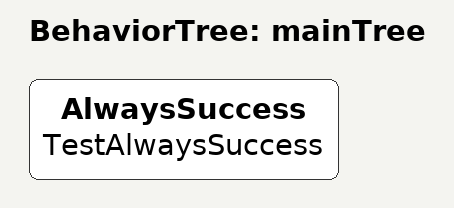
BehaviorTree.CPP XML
<?xml version="1.0" encoding="UTF-8"?>
<root BTCPP_format="4" main_tree_to_execute="mainTree">

    <BehaviorTree ID="mainTree">
        <AlwaysSuccess name="TestAlwaysSuccess"/>
    </BehaviorTree>

</root>
